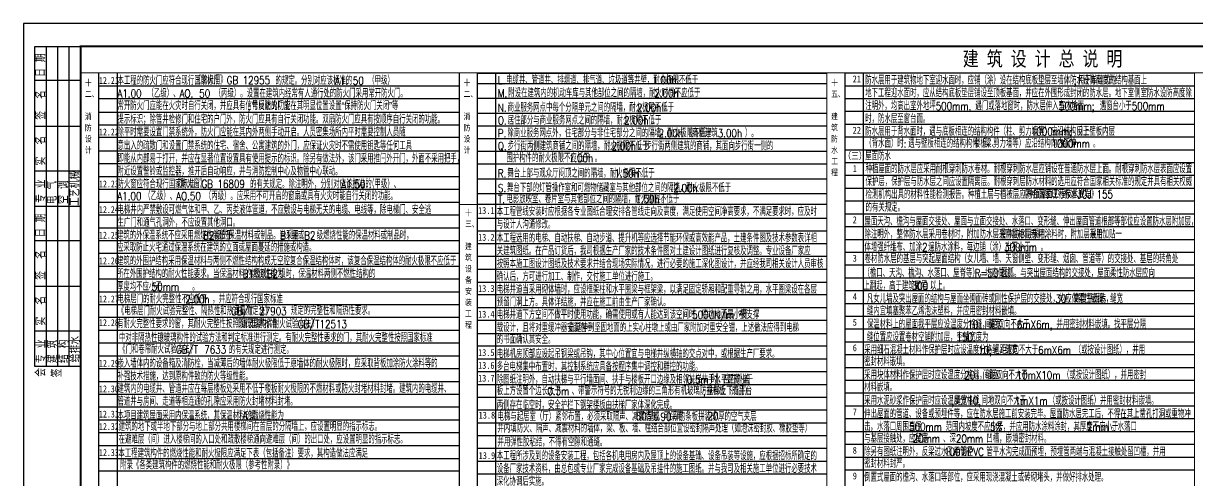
# Model space of a CAD drawing. Extents: x -1041549 to 749950, y -354245 to 17554.
# Drawn here: x -1041549 to -990204, y -186022 to -166034 of the extents above; entities that cross this region are included whole.
import ezdxf

# ---------------------------------------------------------------- set-up
doc = ezdxf.new("R2010")
doc.units = 0
doc.header["$LTSCALE"] = 1000
doc.header["$MEASUREMENT"] = 0
doc.linetypes.add('CONTINOUS', pattern=[0])
for name, color, linetype in [('14', 1, 'Continuous'), ('DOTE', 1, 'Continuous'), ('PUB_TEXT', 7, 'Continuous'), ('PUB_TITLE', 4, 'Continuous'), ('text', 7, 'Continuous'), ('辅助线', 8, 'CONTINOUS')]:
    doc.layers.add(name, color=color, linetype=linetype)
doc.styles.add('-黑体', font='simhei.ttf', dxfattribs={"width": 0.8})
doc.styles.add('hztxt', font='romand_pkpm', dxfattribs={"bigfont": 'gbcbig'})

# ---------------------------------------------------------------- blocks, each defined once
blk = doc.blocks.new('A$Cab9302f2')
at = {"layer": '14', "color": 14}
for p, q in [((0, 460), (0, 14460)), ((0, 14460), (2000, 14460)), ((500, 460), (500, 14460)), ((1000, 460), (1000, 14460)), ((1500, 460), (1500, 14460)), ((2000, 460), (2000, 14460)), ((2000, 12960), (0, 12960)), ((2000, 10960), (0, 10960)), ((2000, 9004), (0, 9004)), ((2000, 7460), (0, 7460)), ((2000, 5960), (0, 5960)), ((2000, 3960), (0, 3960)), ((2000, 2004), (0, 2004)), ((2000, 460), (0, 460))]:
    blk.add_line(p, q, dxfattribs=at)
at = {"layer": '14', "color": 14, "style": 'hztxt', "width": 0.85}
for s, p in [('日 期', (462, 13120)), ('签  名', (466, 11253)), ('实  名', (466, 9253)), ('专 业', (472, 7612)), ('电 气', (957, 7554)), ('空 调', (1460, 7572)), ('工艺机械', (1953, 7485)), ('日 期', (462, 6120)), ('签  名', (466, 4253)), ('实  名', (466, 2253)), ('专 业', (480, 612)), ('建 筑', (967, 606)), ('结 构', (1470, 611)), ('给排水', (1970, 644)), ('会', (470, 11)), ('签', (1174, -13))]:
    blk.add_text(s, height=450, rotation=90, dxfattribs=at).set_placement(p)
blk = doc.blocks.new('$titleblk$00000206')
at = {"layer": '14', "color": 14}
for p, q in [((-140, 20), (0, 20)), ((-140, 0), (-140, 20)), ((-124.56, 0), (-124.56, 20)), ((-105, 0), (-105, 20)), ((-85, 0), (-85, 20)), ((-70, 0), (-70, 20)), ((-54.56, 0), (-54.56, 20)), ((-35, 0), (-35, 20)), ((-15, 0), (-15, 20)), ((0, 20), (0, 0)), ((-140, 15), (0, 15)), ((-140, 10), (0, 10)), ((-140, 5), (0, 5)), ((-140, 0), (0, 0))]:
    blk.add_line(p, q, dxfattribs=at)
at = {"layer": '14', "color": 14, "style": 'hztxt', "width": 0.85}
for s, p in [('会', (-144.49, 15.3)), ('专 业', (-138.47, 15.2)), ('实  名', (-122.07, 15.34)), ('签  名', (-102.07, 15.34)), ('日 期', (-83.4, 15.38)), ('电 气', (-69.06, 10.43)), ('专 业', (-68.48, 15.28)), ('实  名', (-52.07, 15.34)), ('签  名', (-32.07, 15.34)), ('日 期', (-13.4, 15.38)), ('签', (-144.73, 8.26)), ('建 筑', (-138.53, 10.33)), ('结 构', (-138.49, 5.3)), ('空 调', (-68.88, 5.4)), ('给排水', (-138.16, 0.3)), ('工艺机械', (-69.75, 0.47))]:
    blk.add_text(s, height=4.5, dxfattribs=at).set_placement(p)

msp = doc.modelspace()

# ---------------------------------------------------------------- linework, layer by layer
for points in [[(-1041549.1, -225434.3), (-957449.1, -225434.3), (-957449.1, -166034.3), (-1041549.1, -166034.3)], [(-958449.1, -167034.3), (-1039049.1, -167034.3), (-1039049.1, -224434.3), (-958449.1, -224434.3)]]:
    msp.add_lwpolyline(points, close=True)
at = {"layer": 'PUB_TITLE'}
msp.add_lwpolyline([(-1041549.1, -225434.3), (-957449.1, -225434.3), (-957449.1, -166034.3), (-1041549.1, -166034.3)], close=True, dxfattribs=at)
msp.add_lwpolyline([(-1041549.1, -225434.3), (-957449.1, -225434.3), (-957449.1, -166034.3), (-1041549.1, -166034.3)], close=True, dxfattribs=at)
at = {"layer": 'PUB_TITLE', "const_width": 100}
msp.add_lwpolyline([(-1039049.1, -224434.3), (-958449.1, -224434.3), (-958449.1, -167034.3), (-1039049.1, -167034.3)], close=True, dxfattribs=at)
msp.add_lwpolyline([(-1039049.1, -224434.3), (-958449.1, -224434.3), (-958449.1, -167034.3), (-1039049.1, -167034.3)], close=True, dxfattribs=at)
at = {"layer": '辅助线'}
for p, q in [((-1038249.1, -224434.3), (-1038249.1, -168210.7)), ((-1037440.5, -224434.3), (-1037440.5, -168194.3)), ((-1021688.5, -168210.7), (-1006413.5, -168210.7)), ((-1021688.5, -224434.3), (-1021688.5, -168210.7)), ((-1020888.5, -224434.3), (-1020888.5, -168194.3)), ((-1005613.5, -168194.3), (-990338.5, -168194.3)), ((-1005613.5, -224434.3), (-1005613.5, -168210.7)), ((-1004813.5, -224434.3), (-1004813.5, -168194.3)), ((-1022488.5, -168770.7), (-1038249.1, -168770.7)), ((-1006413.5, -168677.4), (-1021679.8, -168677.4)), ((-1005613.5, -168754.3), (-990338.5, -168754.3)), ((-1022488.5, -169330.7), (-1038249.1, -169330.7)), ((-1006413.5, -169314.3), (-1021679.8, -169314.3)), ((-1005613.5, -169314.3), (-990338.5, -169314.3)), ((-1038249.1, -169907.1), (-1022488.5, -169907.1)), ((-1021679.8, -169951.1), (-1006413.5, -169951.1)), ((-1005613.5, -169874.3), (-990338.5, -169874.3)), ((-1005613.5, -170434.3), (-990338.5, -170434.3)), ((-1038249.1, -170467.1), (-1022488.5, -170467.1)), ((-1021679.8, -170511.1), (-1006413.5, -170511.1)), ((-1022488.5, -171027.1), (-1038249.1, -171027.1)), ((-1021679.8, -171071.1), (-1006413.5, -171071.1)), ((-1005613.5, -170994.3), (-990338.5, -170994.3)), ((-1022488.5, -171619.3), (-1038249.1, -171619.3)), ((-1006413.5, -171631.1), (-1021679.8, -171631.1)), ((-1005613.5, -171554.3), (-990338.5, -171554.3)), ((-1022488.5, -172179.3), (-1038249.1, -172179.3)), ((-1006413.5, -172191.1), (-1021679.8, -172191.1)), ((-1005613.5, -172114.3), (-990338.5, -172114.3)), ((-1022488.5, -172739.3), (-1038249.1, -172739.3)), ((-1021679.8, -172828), (-1006413.5, -172828)), ((-1005613.5, -172674.3), (-990338.5, -172674.3)), ((-1022488.5, -173299.3), (-1038249.1, -173299.3)), ((-1021679.8, -173464.9), (-1006413.5, -173464.9)), ((-1005613.5, -173234.3), (-990338.5, -173234.3)), ((-1022488.5, -173859.3), (-1038249.1, -173859.3)), ((-1006413.5, -173948), (-1021679.8, -173948)), ((-1005613.5, -173794.3), (-990338.5, -173794.3)), ((-1022488.5, -174419.3), (-1038249.1, -174419.3)), ((-1021688.5, -174548), (-1006413.5, -174548)), ((-1005613.5, -174354.3), (-990338.5, -174354.3)), ((-1022488.5, -174979.3), (-1038249.1, -174979.3)), ((-1005613.5, -174914.3), (-990338.5, -174914.3)), ((-1022488.5, -175539.3), (-1038249.1, -175539.3)), ((-1021688.5, -175108), (-1006413.5, -175108)), ((-1005613.5, -175474.3), (-990338.5, -175474.3)), ((-1022488.5, -176099.3), (-1038249.1, -176099.3)), ((-1006413.5, -175668), (-1021688.5, -175668)), ((-1005613.5, -176034.3), (-990338.5, -176034.3)), ((-1006413.5, -176228), (-1021688.5, -176228)), ((-1005613.5, -176594.3), (-990338.5, -176594.3)), ((-1022488.5, -176659.3), (-1038249.1, -176659.3)), ((-1006413.5, -176788), (-1021688.5, -176788)), ((-1022488.5, -177219.3), (-1038249.1, -177219.3)), ((-1021688.5, -177348), (-1006413.5, -177348)), ((-1005613.5, -177154.3), (-990338.5, -177154.3)), ((-1022488.5, -177779.3), (-1038249.1, -177779.3)), ((-1006413.5, -177908), (-1021688.5, -177908)), ((-1005613.5, -177714.3), (-990338.5, -177714.3)), ((-1022488.5, -178339.3), (-1038249.1, -178339.3)), ((-1006413.5, -178468), (-1021688.5, -178468)), ((-1005613.5, -178274.3), (-990338.5, -178274.3)), ((-1022488.5, -178899.3), (-1038249.1, -178899.3)), ((-1006413.5, -179028), (-1021688.5, -179028)), ((-1005613.5, -178834.3), (-990338.5, -178834.3)), ((-1022488.5, -179459.3), (-1038249.1, -179459.3)), ((-1021688.5, -179588), (-1006413.5, -179588)), ((-1005613.5, -179394.3), (-990338.5, -179394.3)), ((-1022488.5, -180019.3), (-1038249.1, -180019.3)), ((-1006413.5, -180148), (-1021688.5, -180148)), ((-1005613.5, -179954.3), (-990338.5, -179954.3)), ((-1022488.5, -180579.3), (-1038249.1, -180579.3)), ((-1006413.5, -180708), (-1021688.5, -180708)), ((-1005613.5, -180514.3), (-990338.5, -180514.3)), ((-1022488.5, -181139.3), (-1038249.1, -181139.3)), ((-1005613.5, -181074.3), (-990338.5, -181074.3)), ((-1022488.5, -181699.3), (-1038249.1, -181699.3)), ((-1006413.5, -181268), (-1021688.5, -181268)), ((-1005613.5, -181634.3), (-990338.5, -181634.3)), ((-1022488.5, -182259.3), (-1038249.1, -182259.3)), ((-1021688.5, -181828), (-1006413.5, -181828)), ((-1005613.5, -182194.3), (-990338.5, -182194.3)), ((-1006413.5, -182388), (-1021688.5, -182388)), ((-1005613.5, -182754.3), (-990338.5, -182754.3)), ((-1022488.5, -182819.3), (-1038249.1, -182819.3)), ((-1006413.5, -182948), (-1021688.5, -182948)), ((-1022488.5, -183379.3), (-1038249.1, -183379.3)), ((-1006413.5, -183508), (-1021688.5, -183508)), ((-1005613.5, -183314.3), (-990338.5, -183314.3)), ((-1022488.5, -183939.3), (-1038249.1, -183939.3)), ((-1006413.5, -184068), (-1021688.5, -184068)), ((-1005613.5, -183874.3), (-990338.5, -183874.3)), ((-1022488.5, -184499.3), (-1038249.1, -184499.3)), ((-1006413.5, -184628), (-1021688.5, -184628)), ((-1005613.5, -184434.3), (-990338.5, -184434.3)), ((-1038249.1, -185059.3), (-1022488.5, -185059.3)), ((-1006413.5, -185188), (-1021688.5, -185188)), ((-1005613.5, -184994.3), (-990338.5, -184994.3)), ((-1038249.1, -185602.9), (-1022488.5, -185602.9)), ((-1006413.5, -185748), (-1021688.5, -185748)), ((-1005613.5, -185554.3), (-990338.5, -185554.3))]:
    msp.add_line(p, q, dxfattribs=at)
at = {"layer": '辅助线', "const_width": 50}
for points in [[(-958449.1, -168194.3), (-1039049.1, -168194.3)], [(-1022488.5, -168194.3), (-1022488.5, -224434.3)], [(-1022488.5, -168194.3), (-1022488.5, -220434.3)], [(-1018111.5, -168194.3), (-1002036.5, -168194.3)], [(-1006413.5, -168194.3), (-1006413.5, -224434.3)], [(-990338.5, -168194.3), (-990338.5, -224434.3)], [(-1022488.5, -173948), (-1006413.5, -173948)]]:
    msp.add_lwpolyline(points, dxfattribs=at)

# ---------------------------------------------------------------- block references
at = {"layer": 'DOTE'}
msp.add_blockref('A$Cab9302f2', (-1041049.1, -181494.2), dxfattribs=at)
at = {"layer": 'PUB_TITLE', "xscale": 100.0000000000007, "yscale": 100.0000000000007, "zscale": 100.0000000000007, "rotation": 90}
msp.add_blockref('$titleblk$00000206', (-1039049.1, -167034.3), dxfattribs=at)

# ---------------------------------------------------------------- texts
at = {"layer": 'PUB_TEXT', "style": 'hztxt', "width": 0.8}
for s, height, p in [('本工程的防火门应符合现行国家标准', 350, (-1037438.6, -168712)), ('的规定。分别对应该标准的', 350, (-1030527.9, -168712)), ('A1.', 350, (-1027928, -168712)), ('50', 350, (-1027146.9, -168712)), ('（甲级）', 350, (-1026472.5, -168712)), ('L.', 350, (-1020801.3, -168694.3)), ('电缆井、管道井、排烟道、排气道、垃圾道等井壁，耐火极限不低于', 350, (-1020441.3, -168694.3)), ('1.00h', 350, (-1014053.4, -168694.3)), ('防水层用于建筑物地下室迎水面时，应铺（涂）设在结构底板垫层至墙体防水设防高度的结构基面上', 350, (-1004734.9, -168700.2)), ('用于单建式的', 350, (-995430.5, -168700.2)), ('A1.00', 350, (-1037438.6, -169272)), ('（乙级）、', 350, (-1036124.2, -169272)), ('AO.', 350, (-1034724.2, -169272)), ('50', 350, (-1033863.1, -169272)), ('（丙级）。设置在建筑内经常有人通行处的防火门采用常开防火门。', 350, (-1033188.6, -169272)), ('M.', 350, (-1020801.3, -169254.3)), ('附设在建筑内的机动车库与其他部位之间的隔墙，耐火时间不应低于', 350, (-1020347.9, -169254.3)), ('2.00h', 350, (-1013960.1, -169254.3)), ('。', 350, (-1012920.1, -168694.3)), ('地下工程迎水面时，应从结构底板垫层铺设至顶板基面，并应在外围形成封闭的防水层。地下室侧室防水设防高度除', 350, (-1004734.9, -169260.2)), (';', 350, (-995617.2, -168700.2)), ('常开防火门应能在火灾时自行关闭，并应具有信号反馈的功能', 350, (-1037438.6, -169815.6)), ('常闭防火门应在其明显位置设置“保持防火门关闭”等', 350, (-1031559.9, -169815.6)), ('。', 350, (-1012773.4, -169254.3)), ('注明外，均高出室外地坪', 350, (-1004734.9, -169820.2)), ('遇门或落地窗时，防水层伸入室内地面', 350, (-999921.6, -169820.2)), ('遇窗台小于', 350, (-994481.1, -169820.2)), (';', 350, (-1031746.5, -169815.6)), ('N.', 350, (-1020801.3, -169891.1)), ('商业服务网点中每个分隔单元之间的隔墙，耐火极限不低于', 350, (-1020374.6, -169891.1)), ('2.00h', 350, (-1014719.8, -169891.1)), ('。', 350, (-1013533.1, -169891.1)), ('500mm.', 350, (-1001654.9, -169820.2)), ('500mm;', 350, (-996267.8, -169820.2)), ('500mm', 350, (-993081.1, -169820.2)), ('提示标识；除管井检修门和住宅的户门外，防火门应具有自行关闭功能。双扇防火门应具有按顺序自行关闭的功能。', 350, (-1037438.6, -170408.4)), ('O.', 350, (-1020801.3, -170451.1)), ('居住部分与商业服务网点之间的隔墙，耐火极限不低于', 350, (-1020374.6, -170451.1)), ('2.00h', 350, (-1015279.8, -170451.1)), ('。', 350, (-1014093.1, -170451.1)), ('时，防水层至窗台面。', 350, (-1004734.9, -170380.2)), ('除平时需要设置门禁系统外，防火门应能在其内外两侧手动开启。人员密集场所内平时需要控制人员随', 350, (-1037438.6, -170968.4)), ('P.', 350, (-1020801.3, -171011.1)), ('除商业服务网点外，住宅部分与非住宅部分之间的隔墙，耐火极限不低于', 350, (-1020387.9, -171011.1)), ('2.00h', 350, (-1013773.4, -171011.1)), ('（高层建筑', 350, (-1012586.8, -171011.1)), ('3.00h', 350, (-1011186.8, -171011.1)), ('）。', 350, (-1010000.1, -171011.1)), ('防水层用于背水面时，遇与底板相连的结构构件（柱、剪力墙等）应沿结构反上', 350, (-1004734.9, -170940.2)), ('1000mm;', 350, (-997496.1, -170940.2)), ('用于壁板内层', 350, (-995496.1, -170940.2)), ('意出入的疏散门和设置门禁系统的住宅、宿舍、公寓建筑的外门，应保证火灾时不需使用钥匙等任何工具', 350, (-1037438.6, -171560.6)), ('Q.', 350, (-1020801.3, -171571.1)), ('步行街两侧建筑商铺之间的隔墙，耐火极限不低于', 350, (-1020374.6, -171571.1)), ('2.00h', 350, (-1015826.4, -171571.1)), ('。步行街两侧建筑的商铺，其面向步行街一侧的', 350, (-1014639.7, -171571.1)), ('（背水面）时', 350, (-1004734.9, -171464.1)), (':', 350, (-1003054.9, -171464.1)), ('遇与壁板相连的结构构件（梁、', 350, (-1002854.9, -171464.1)), ('楼板、剪力墙等）应沿结构向内延伸', 350, (-999984.3, -171464.1)), ('1000mm', 350, (-996587.4, -171464.1)), ('。', 350, (-994774, -171464.1)), ('即能从内部易于打开，并应在显著位置设置具有使用提示的标识。除另有做法外，该门采用推闩外开门，外面不采用把手，', 350, (-1037438.6, -172120.6)), ('围护构件的耐火极限不应低于', 350, (-1020429.3, -172101)), ('1.00h', 350, (-1017698.4, -172101)), ('。', 350, (-1016565, -172101)), ('屋面防水', 350, (-1004734.9, -172015.7)), ('附近设置警铃或监控器，推开后自动响应，并与消防控制中心及物管中心联动。', 350, (-1037438.6, -172680.6)), ('R.', 350, (-1020801.3, -172768)), ('舞台上部与观众厅闷顶之间的隔墙，耐火极限不低于', 350, (-1020387.9, -172768)), ('1.50h', 350, (-1015706.3, -172768)), ('种植屋面的防水层应采用耐根穿刺防水卷材。耐根穿刺防水层应铺设在普通防水层上面。耐根穿刺防水层表面应设置', 350, (-1004722.3, -172579.8)), ('防火窗应符合现行国家标准', 350, (-1037438.6, -173240.6)), ('的有关规定。除注明外，分别对应该标准的', 350, (-1031640.2, -173240.6)), ('A1.50', 350, (-1027651, -173240.6)), ('（甲级）、', 350, (-1026477.6, -173240.6)), ('舞台下部的灯管操作室和可燃物储藏室与其他部位之间的隔墙，耐火极限不低于', 350, (-1020401.3, -173404.9)), ('。', 350, (-1014573, -172768)), ('保护层，保护层与防水层之间应设置隔离层。耐根穿刺层防水材料的选用应符合国家相关标准的规定并具有相关权威', 350, (-1004722.3, -173139.8)), ('A1.00', 350, (-1037444.7, -173757.7)), ('（乙级）、', 350, (-1036271.4, -173757.7)), ('AO.50', 350, (-1034871.4, -173757.7)), ('（丙级）。应采用不可开启的窗扇或具有火灾时能自行关闭的功能。', 350, (-1033618.1, -173757.7)), ('T.', 350, (-1020801.3, -173888)), ('S.', 350, (-1020801.3, -173404.9)), ('电影放映室、卷片室与其他部位之间的隔墙，耐火极限不低于', 350, (-1020427.9, -173888)), ('1.50h', 350, (-1014794, -173888)), ('2.00h', 350, (-1013129.7, -173404.9)), ('。', 350, (-1011943, -173404.9)), ('检测机构出具的材料性能检测报告。种植土层与植被层应符合国家现行标准', 350, (-1004722.3, -173699.8)), ('电梯井内严禁敷设可燃气体和甲、乙、丙类液体管道，不应敷设与电梯无关的电缆、电线等，除电梯门、安全逃', 350, (-1037438.6, -174360.6)), ('本工程管线安装时应根据各专业图纸合理安排各管线走向及高度，满足使用空间净高要求，不满足要求时，应及时', 350, (-1020849, -174445.8)), ('。', 350, (-1013660.6, -173888)), ('的有关规定。', 350, (-1004722.3, -174259.8)), ('生广门和通气孔洞外，不应设置其他洞口。', 350, (-1037438.6, -174920.6)), ('屋面天沟、檐沟与屋面交接处、屋面与立面交接处、水落口、变形缝、伸出屋面管道根部等部位应设置防水层附加层，', 350, (-1004769.4, -174873.7)), ('与设计人沟通修改。', 350, (-1020849, -175005.8)), ('除注明外，整体防水层采用卷材时，附加防水层采用层相同卷材；', 350, (-1004769.4, -175433.7)), ('整体防水层采用涂料时，附加层采用加贴一', 350, (-998836.6, -175433.7)), ('层胎', 350, (-994903.5, -175433.7)), ('建筑的外保温系统不应采用燃烧性能低于', 350, (-1037460, -175480.6)), ('B2', 350, (-1033696, -175480.6)), ('级的保温材料或制品。当采用', 350, (-1033149.3, -175480.6)), ('B1', 350, (-1030327.4, -175480.6)), ('级或', 350, (-1029834.1, -175480.6)), ('B2', 350, (-1029274.1, -175480.6)), ('级燃烧性能的保温材料或制品时，', 350, (-1028727.4, -175480.6)), ('本工程选用的电梯、自动扶梯、自动步道、提升机等应选择节能环保或高效能产品，土建条件图及技术参数表详相', 350, (-1020849, -175605.8)), ('应采取防止火宅通过保温系统在建筑的立面或屋面蔓延的措施或构造。', 350, (-1037460, -176009.6)), ('关建筑图纸。在产品订货后，我司根据生产厂家的技术条件图对土建设计图纸进行复核及调整。专业设备厂家应', 350, (-1020849, -176165.8)), ('体增强纤维布、加涂', 350, (-1004769.4, -175993.7)), ('2', 350, (-1002249.4, -175993.7)), ('遍防水涂料，每边铺（涂）出不小于', 350, (-1001982.7, -175993.7)), ('300mm', 350, (-998663.1, -175993.7)), ('。', 350, (-997063.1, -175993.7)), ('建筑的外围护结构采用保温材料与两侧不燃性结构构成无空腔复合保温结构体时，该复合保温结构体的耐火极限不应低于', 350, (-1037460, -176600.6)), ('按照本施工图设计图纸及技术要求并结合现场实际情况，进行必要的施工深化图设计，并应经我司相关设计人员审核', 350, (-1020849, -176725.8)), ('卷材防水层的基层与突起屋面结构（女儿墙、墙、天窗侧壁、变形缝、烟囱、管道等）的交接处、基层的转角处', 350, (-1004765, -176511.3)), ('所在外围护结构的耐火性能要求。当保温材料的燃烧性能为', 350, (-1037460, -177160.6)), ('B1', 350, (-1031963.1, -177160.6)), ('级或', 350, (-1031469.7, -177160.6)), ('B2', 350, (-1030909.7, -177160.6)), ('级时，保温材料两侧不燃性结构的', 350, (-1030363.1, -177160.6)), ('确认后，方可进行加工、制作，交付施工单位进行施工。', 350, (-1020849, -177285.8)), ('（檐口、天沟、檐沟、水落口、屋脊等），均应做成', 350, (-1004811, -177128.1)), ('R=50', 350, (-999950.6, -177128.1)), ('圆弧。与突出屋面结构的交接处，屋面柔性防水层应向', 350, (-998790.6, -177128.1)), ('厚度均不应小于', 350, (-1037460, -177720.6)), ('50mm', 350, (-1035942.2, -177720.6)), ('。', 350, (-1034166.7, -177720.6)), ('电梯井道当采用砌体墙时，应设框架柱和水平圈梁与框架梁，以满足固定轿厢和配重导轨之用，水平圈梁设在各层', 350, (-1020849, -177845.8)), ('上翻起，高于建筑面层', 350, (-1004811, -177688.1)), ('300', 350, (-1002704.8, -177688.1)), ('以上。', 350, (-1001904.8, -177688.1)), ('电梯层门的耐火完整性不应低于', 350, (-1037438.6, -178271.2)), ('2.00h', 350, (-1034475, -178271.2)), ('，并应符合现行国家标准', 350, (-1033288.3, -178271.2)), ('预留门洞上方。具体详结施，并应在施工前由生产厂家确认。', 350, (-1020849, -178405.8)), ('凡女儿墙及突出屋面的结构与屋面坐砌面砖或刚性保护层的交接处，均应做柔性嵌缝，缝宽', 350, (-1004664.6, -178249.2)), ('30', 350, (-996421.9, -178249.2)), ('，高度平面砖，', 350, (-995888.6, -178249.2)), ('规定的完整性和隔热性要求。', 350, (-1029852.7, -178775.9)), ('电梯井道下方空间不做平时使用功能，确需使用或有人能达到该空间时，底坑地面最小按支撑', 350, (-1020849, -178947.7)), ('5000N/m', 350, (-1012305.6, -178947.7)), ('2', 175, (-1010252.2, -178772.7)), ('荷', 350, (-1010158.9, -178947.7)), ('缝内宜填塞聚苯乙烯泡沫塑料，并应用密封材料嵌填。', 350, (-1004664.6, -178791.6)), ('有耐火完整性要求的窗，其耐火完整性按照现行国家标准', 350, (-1037454.3, -179351.2)), ('载设计，且将对重缓冲器安装在一', 350, (-1020849, -179522)), ('直延伸到坚固地面的上实心柱墩上或由厂家附加对重安全钳，上述做法应得到电梯', 350, (-1017713, -179522)), ('保温材料上的屋面我平层应设温度分格缝，缝宽', 350, (-1004664.6, -179369.2)), ('10', 350, (-1000266.7, -179369.2)), ('，间距双向不大于', 350, (-999786.7, -179369.2)), ('6mX6m,', 350, (-998106.7, -179369.2)), ('并用密封材料嵌填。找平层分隔', 350, (-996373.3, -179369.2)), ('中对非隔热性镶玻璃构件的试验方法和判定标准进行测定。有耐火完整性要求的门，其耐火完整性按照国家标准', 350, (-1037375.2, -179961.4)), ('的书面确认其安全。', 350, (-1020849, -180040.4)), ('缝位置应设置卷材空铺附加层，空铺宽度为', 350, (-1004664.6, -179929.2)), ('150.', 350, (-1000741.4, -179929.2)), ('的有关规定进行测定。', 350, (-1032569.1, -180484.3)), ('采用细石混凝土材料作保护层时应设温度分格缝，缝宽', 350, (-1004783.9, -180489.2)), ('10;', 350, (-999802, -180489.2)), ('间距双向不大于', 350, (-999135.3, -180489.2)), ('6mX6m', 350, (-997175.3, -180489.2)), ('（或按设计图纸），并用', 350, (-995575.3, -180489.2)), ('嵌入墙体内的设备箱及消防栓，当减薄后的墙体耐火极限低于原墙体的耐火极限时，应采取背板加涂防火涂料等的', 350, (-1037438.6, -181081.4)), ('电梯机房顶部应设起吊钢梁或吊钩，其中心位置宜与电梯井纵横轴的交点对中，或根据生产厂要求。', 350, (-1020849, -180663.7)), ('密封材料嵌填。', 350, (-1004783.9, -181010.4)), ('多台电梯集中布置时，其控制系统应具备按程序集中调控和群控的功能。', 350, (-1020849, -181223.7)), ('采用块体材料作保护层时应设温度分格缝，缝宽', 350, (-1004783.9, -181589.3)), ('20', 350, (-1000402.8, -181589.3)), ('，间距双向不大于', 350, (-999869.5, -181589.3)), ('10mX10m', 350, (-998114.6, -181589.3)), ('（或按设计图纸），并用密封', 350, (-996088, -181589.3)), ('补强技术措施，达到原构件致的防火等级性能。', 350, (-1037438.6, -181641.4)), ('除图纸注明外，自动扶梯与平行墙面间、扶手与楼板开口边缘及相邻扶梯扶手水平距离小于', 350, (-1020849, -181783.7)), ('0.5m', 350, (-1012541.3, -181783.7)), ('时，应在外盖', 350, (-1011474.6, -181783.7)), ('材料嵌填。', 350, (-1004783.9, -182122.5)), ('建筑内的电缆井、管道井应在每层楼板处采用不低于楼板耐火极限的不燃材料或防火封堵材料封堵。建筑内的电缆井、', 350, (-1037438.6, -182185)), ('板上方设置个边长大于', 350, (-1020849, -182283.8)), ('0.3m', 350, (-1018637.5, -182283.8)), ('、带警示符号的无锐利边缘的三角形有机玻璃防撞档板（成品）', 350, (-1017570.8, -182283.8)), (';', 350, (-1011835.3, -182283.8)), ('扶梯上下行平台', 350, (-1011648.7, -182283.8)), ('管道井与房间、走道等相连通的孔隙应采用防火封堵材料封堵。', 350, (-1037438.6, -182745)), ('两侧存在临空时，安全护栏下钢架楼板由扶梯厂家体深化完成。', 350, (-1020849, -182903.7)), ('采用水泥砂浆作保护层时应设温度分格缝', 350, (-1004783.9, -182709.3)), (',', 350, (-1000964.7, -182709.3)), ('缝宽', 350, (-1000831.3, -182709.3)), ('10,', 350, (-1000271.3, -182709.3)), ('间地双向不大于', 350, (-999658, -182709.3)), ('1mX1m', 350, (-998199.4, -182709.3)), ('（或按设计图纸）并用密封材料嵌填。', 350, (-996706.1, -182709.3)), ('本项目建筑屋面采用内保温系统，其保温材料的燃烧性能为', 350, (-1037438.6, -183360.4)), ('A', 350, (-1031963, -183360.4)), ('级。', 350, (-1031669.7, -183360.4)), ('电梯与起居室（厅）紧邻布置，必须采取隔声、减震措施。可采用', 350, (-1020817.3, -183410.6)), ('厚或', 350, (-1014292.1, -183410.6)), ('厚的条板拼装成', 350, (-1013167.7, -183410.6)), ('厚的空气夹层', 350, (-1011169.7, -183410.6)), ('伸出屋面的管道、设备或预埋件等，应在防水层施工前安装完毕。屋面防水层完工后，不得在其上凿孔打洞或重物冲', 350, (-1004783.9, -183289.2)), ('建筑的地下或半地下部分与地上部分共用楼梯间在首层的分隔墙上，应设置明显的指示标志。', 350, (-1037388.2, -183848.6)), ('并内填防火、隔声、减震材料的墙体，梁、板、墙、柱结合部位宜设密封隔声处理（如泡沫密封胶、橡胶垫等）', 350, (-1020821.3, -183921.3)), ('击。水落口周围直径', 350, (-1004783.9, -183849.2)), ('500mm', 350, (-1002819.3, -183849.2)), ('范围内坡度不应小于', 350, (-1001219.3, -183849.2)), ('5%', 350, (-999270, -183849.2)), ('，并应用防水涂料涂封，其厚度不应小于', 350, (-998710, -183849.2)), ('2mm', 350, (-995042.7, -183849.2)), ('。水落口', 350, (-993976.1, -183849.2)), ('在避难层（间）进入楼梯间的入口处和疏散楼梯通向避难层（间）的出口处，应设置明显的指示标志。', 350, (-1037388.2, -184408.6)), ('并用弹性胶粘结，不得有空隙和通缝。', 350, (-1020819.3, -184529.5)), ('与基层接触处，应留宽', 350, (-1004783.9, -184366.5)), ('20mm', 350, (-1002663.8, -184366.5)), ('、深', 350, (-1001330.5, -184366.5)), ('20mm', 350, (-1000770.5, -184366.5)), ('凹槽，嵌填密封材料。', 350, (-999437.1, -184366.5)), ('本工程建筑构件的燃烧性能和耐火极限应满足下表（包括备注）要求，其构造做法应满足', 350, (-1037398.6, -185015.4)), ('本工程所涉及到的设备安装工程，包括各机电用房内及屋顶上的设备基础、设备吊装等设施，应根据招标所确定的', 350, (-1020849, -185125.8)), ('除另有图纸注明外，反梁过水孔用管径', 350, (-1004783.9, -184947)), ('100', 350, (-1001291.5, -184947)), ('的', 350, (-1000544.8, -184947)), ('PVC', 350, (-1000264.8, -184947)), ('管平水沟完成面预埋，预埋管两端与混凝土接触处留凹槽，并用', 350, (-999438.2, -184947)), ('设备厂家技术资料，由总包或专业厂家完成设备基础及吊挂件的施工图纸。并与我司及相关施工单位进行必要技术', 350, (-1020849, -185685.8)), ('密封材料封严。', 350, (-1004783.9, -185462.6)), ('深化协调后实施。', 350, (-1020849, -186245.8)), ('倒置式屋面的檐沟、水落口等部位，应采用现浇混凝土或砖砌堵头，并做好排水处理。', 350, (-1004783.9, -186067))]:
    msp.add_text(s, height=height, dxfattribs=at).set_placement(p)
at = {"layer": 'PUB_TITLE', "style": '-黑体', "width": 0.8}
msp.add_text('建 筑 设 计 总 说 明', height=640, dxfattribs=at).set_placement((-1000469.2, -167895.1))
at = {"layer": 'text', "style": '-黑体'}
for s, height, width, p in [('12.21', 301.69, 0.7, (-1038244.8, -168674.4)), ('21', 301.69, 0.8, (-1005282.3, -168610.7)), ('十', 262.9, 0.8, (-1038861.6, -168760)), ('十', 262.9, 0.8, (-1022301, -168760)), ('十', 262.9, 0.8, (-1006226, -168760)), ('二、', 262.87, 0.8, (-1038861.6, -169250)), ('二、', 262.87, 0.8, (-1022301, -169250)), ('五、', 262.87, 0.8, (-1006226, -169250)), ('消', 262.9, 0.8, (-1038861.6, -170230)), ('消', 262.9, 0.8, (-1022301, -170230)), ('建', 262.9, 0.8, (-1006226, -170230)), ('防', 262.9, 0.8, (-1038861.6, -170720)), ('防', 262.9, 0.8, (-1022301, -170720)), ('筑', 262.9, 0.8, (-1006226, -170720)), ('设', 262.9, 0.8, (-1038861.6, -171210)), ('12.22', 301.69, 0.7, (-1038244.8, -170930.8)), ('设', 262.9, 0.8, (-1022301, -171210)), ('防', 262.9, 0.8, (-1006226, -171210)), ('22', 301.69, 0.8, (-1005282.3, -170850.7)), ('计', 262.9, 0.8, (-1038861.6, -171700)), ('计', 262.9, 0.8, (-1022301, -171700)), ('水', 262.9, 0.8, (-1006226, -171700)), ('工', 262.9, 0.8, (-1006226, -172190)), ('（三）', 301.69, 0.8, (-1005691.6, -171970.7)), ('程', 262.9, 0.8, (-1006226, -172680)), ('1', 301.7, 0.8, (-1005282.3, -172530.7)), ('12.23', 301.69, 0.7, (-1038244.8, -173203)), ('12.24', 301.69, 0.7, (-1038244.8, -174323)), ('十', 262.9, 0.8, (-1022235.6, -174443.3)), ('13.1', 301.69, 0.8, (-1021669.2, -174364.5)), ('2', 301.7, 0.8, (-1005282.3, -174770.7)), ('三、', 262.87, 0.8, (-1022235.6, -174933.3)), ('12.25', 301.69, 0.7, (-1038244.8, -175443)), ('13.2', 301.69, 0.8, (-1021669.2, -175536.6)), ('筑', 262.9, 0.8, (-1022235.6, -176403.3)), ('建', 262.9, 0.8, (-1022235.6, -175913.3)), ('12.26', 301.69, 0.7, (-1038244.8, -176563)), ('设', 262.9, 0.8, (-1022235.6, -176893.3)), ('3', 301.7, 0.8, (-1005282.3, -176450.7)), ('备', 262.9, 0.8, (-1022235.6, -177383.3)), ('安', 262.9, 0.8, (-1022235.6, -177873.3)), ('13.3', 301.69, 0.8, (-1021669.2, -177776.6)), ('12.27', 301.69, 0.7, (-1038244.8, -178233.6)), ('装', 262.9, 0.8, (-1022235.6, -178363.3)), ('4', 301.7, 0.8, (-1005282.3, -178130.7)), ('工', 262.9, 0.8, (-1022235.6, -178853.3)), ('13.4', 301.69, 0.8, (-1021669.2, -178896.6)), ('12.28', 301.69, 0.7, (-1038244.8, -179267.3)), ('程', 262.9, 0.8, (-1022235.6, -179343.3)), ('5', 301.7, 0.8, (-1005282.3, -179250.7)), ('6', 301.7, 0.8, (-1005282.3, -180370.7)), ('13.5', 301.69, 0.8, (-1021669.2, -180576.6)), ('12.29', 301.69, 0.7, (-1038244.8, -181043.8)), ('13.6', 301.69, 0.8, (-1021669.2, -181136.6)), ('13.7', 301.69, 0.8, (-1021669.2, -181696.6)), ('12.30', 301.69, 0.7, (-1038244.8, -182163.8)), ('12.31', 301.69, 0.7, (-1038244.8, -183267.4)), ('13.8', 301.69, 0.8, (-1021642.2, -183314.8)), ('7', 301.7, 0.8, (-1005282.3, -183170.7)), ('12.32', 301.69, 0.7, (-1038244.8, -183811)), ('12.33', 301.69, 0.7, (-1038244.8, -184947.4)), ('13.9', 301.69, 0.8, (-1021642.2, -185083.4)), ('8', 301.7, 0.8, (-1005282.3, -184850.7)), ('9', 301.7, 0.8, (-1005282.3, -185970.7))]:
    msp.add_text(s, height=height, dxfattribs=dict(at, width=width)).set_placement(p)
at = {"layer": 'text', "color": 4, "style": 'hztxt', "width": 0.8}
for s, p in [('《防火门》', (-1034064.5, -168691.1)), ('GB', (-1032664.5, -168691.1)), ('12955', (-1031963.4, -168691.1)), ('《防火窗》', (-1034956.3, -173225.5)), ('GB', (-1033766.4, -173225.5)), ('16809', (-1033065.3, -173225.5)), ('《种植屋面工程技术规程》', (-997946, -173681.2)), ('JGJ', (-995466.9, -173681.2)), ('155', (-994619.1, -173681.2)), ('《电梯层门耐火试验完整性、隔热性和热通量测定法》', (-1037424, -178791.4)), ('GB/T', (-1032472.7, -178791.4)), ('27903', (-1031238.3, -178791.4)), ('《镶玻璃构件耐火试验方法》', (-1032326, -179357.8)), ('GB/T12513', (-1029559.4, -179357.8)), ('《门和卷帘耐火试验方法》', (-1037366.6, -180468.3)), ('GB/T', (-1034879.1, -180468.3)), ('7633', (-1033644.6, -180468.3)), ('60', (-1014774.5, -183389)), ('90', (-1013690.8, -183406.2)), ('20', (-1011636.1, -183379.3)), ('附录《各类建筑构件的燃烧性能和耐火极限（参考性附录）》', (-1037321.8, -185530.6))]:
    msp.add_text(s, height=350, dxfattribs=at).set_placement(p)

doc.saveas('drawing.dxf')
